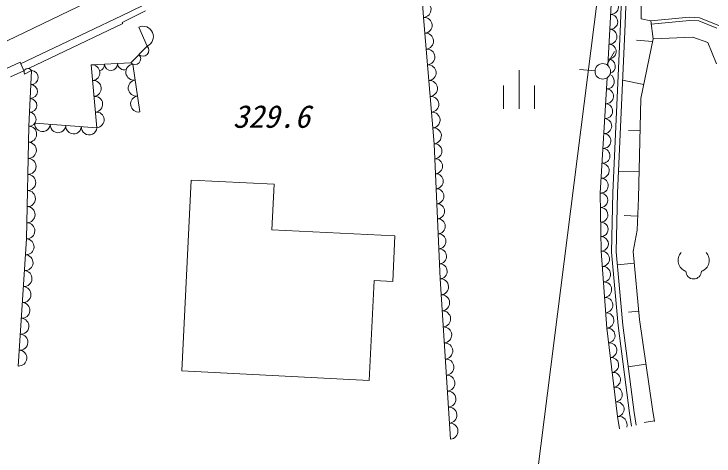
# Model space of a CAD drawing. Units: millimetres, scale not verified. Extents: x 40000 to 680000, y 20000 to 380000.
# Drawn here: x 289348 to 334512, y 247461 to 276011 of the extents above; entities that cross this region are included whole.
import ezdxf
from ezdxf.enums import TextEntityAlignment as Align

# ---------------------------------------------------------------- set-up
doc = ezdxf.new("R2010")
doc.units = ezdxf.units.MM
doc.header["$LTSCALE"] = 1000
doc.linetypes.add('CHAIN', pattern=[18.5, 12, -1.5, 3.5, -1.5])
for name, color, linetype, lineweight in [('M-BGD', 7, 'Continuous', 13), ('M-BMK', 2, 'CHAIN', 13), ('M-BMK-SRVR', 3, 'Continuous', 13)]:
    doc.layers.add(name, color=color, linetype=linetype, lineweight=lineweight)
doc.styles.add('ＭＳ ゴシック', font='')
doc.styles.get('ＭＳ ゴシック').set_extended_font_data('MS Gothic')

msp = doc.modelspace()

# ---------------------------------------------------------------- linework, layer by layer
at = {"layer": 'M-BGD'}
for p, q in [((328891, 287094), (328462, 274863)), ((329196, 287223), (328762, 274851)), ((327799, 275025), (328309, 286531)), ((315775, 275783), (315322, 281985)), ((329823, 275689), (329762, 281735)), ((296280, 275901), (297663, 276569)), ((296334, 275464), (297841, 276210)), ((296280, 275901), (289777, 272801)), ((316453, 267633), (315775, 275783)), ((329823, 275689), (330436, 275561)), ((332923, 275797), (330436, 275561)), ((330578, 274405), (330436, 275561)), ((332927, 275597), (330454, 275362)), ((333580, 275758), (332923, 275797)), ((333535, 275560), (332927, 275597)), ((334687, 275095), (333535, 275560)), ((334816, 275258), (333580, 275758)), ((296369, 275389), (290291, 272492)), ((296334, 275464), (296369, 275389)), ((297934, 273935), (297408, 275166)), ((327661, 272681), (327799, 275025)), ((328462, 274863), (327975, 264475)), ((328762, 274851), (328275, 264465)), ((329518, 274312), (330543, 274231)), ((329793, 270546), (330578, 274405)), ((330578, 274405), (333151, 274503)), ((333151, 274503), (334104, 274162)), ((334104, 274162), (334669, 272797)), ((296884, 272854), (297934, 273935)), ((327587, 272734), (328094, 273596)), ((288868, 272497), (289736, 272892)), ((289736, 272892), (290003, 272305)), ((294333, 272718), (296884, 272854)), ((290028, 272366), (289116, 271951)), ((290480, 272353), (290021, 272128)), ((290301, 268763), (290480, 272353)), ((294700, 268667), (294333, 272718)), ((297009, 272774), (297469, 269681)), ((321937, 272381), (321937, 269881)), ((326836, 272344), (325839, 272426)), ((327177, 264446), (327615, 271889)), ((328616, 271741), (329979, 271463)), ((320937, 271381), (320937, 269881)), ((322937, 269881), (322937, 271381)), ((329636, 264107), (329793, 270546)), ((290161, 261491), (290301, 268763)), ((290688, 268949), (294700, 268667)), ((329002, 268480), (329742, 268462)), ((316834, 258904), (316453, 267633)), ((328340, 265863), (329678, 265831)), ((300186, 252957), (300778, 265280)), ((306133, 265022), (300778, 265280)), ((305991, 262068), (306133, 265022)), ((327233, 260691), (327177, 264446)), ((327975, 264475), (327897, 260632)), ((328275, 264465), (328197, 260643)), ((329547, 262040), (329636, 264107)), ((328721, 262996), (329586, 262959)), ((313925, 261687), (305991, 262068)), ((329295, 260666), (329547, 262040)), ((313925, 261687), (313794, 258741)), ((289628, 253273), (290161, 261491)), ((327590, 255717), (327233, 260691)), ((327897, 260632), (328339, 255884)), ((328197, 260643), (328637, 255917)), ((329698, 256285), (329295, 260666)), ((328275, 259810), (329365, 259911)), ((312270, 252347), (312595, 258794)), ((313794, 258741), (312595, 258794)), ((317508, 248549), (316834, 258904)), ((329001, 256752), (329650, 256811)), ((330547, 250477), (329698, 256285)), ((328291, 250008), (327590, 255717)), ((328339, 255884), (329054, 250236)), ((328637, 255917), (329351, 250278)), ((328977, 253228), (330120, 253395)), ((300185, 252957), (312270, 252347)), ((329054, 250236), (329188, 249387)), ((329351, 250278), (329481, 249449)), ((330668, 249701), (330547, 250477)), ((328423, 249225), (328291, 250008)), ((330003, 249633), (330662, 249735))]:
    msp.add_line(p, q, dxfattribs=at)
msp.add_circle((327334, 272303), 500, dxfattribs=at)
for centre, radius, start, end in [((327863, 276463), 480, 267.4617, 87.4617), ((315737, 276300), 518, 274.1793, 94.1793), ((327820, 275505), 480, 267.4617, 87.4617), ((315817, 275273), 511, 274.7577, 94.7577), ((297671, 274551), 669, 293.1186, 113.1185), ((315902, 274255), 511, 274.7577, 94.7577), ((327771, 274544), 482, 266.6383, 86.6383), ((297671, 273665), 377, 225.8625, 45.8625), ((315987, 273236), 511, 274.7577, 94.7577), ((327714, 273583), 482, 266.6383, 86.6383), ((297147, 273124), 377, 225.8625, 45.8625), ((295609, 272786), 426, 183.0399, 3.0399), ((296459, 272831), 426, 183.0399, 288.2405), ((327658, 272621), 482, 289.052, 86.6383), ((290250, 272241), 255, 26.1104, 206.1104), ((290457, 271904), 449, 267.1504, 87.1504), ((294379, 272212), 508, 275.1723, 95.1723), ((294759, 272741), 426, 285.6752, 3.0399), ((297085, 272258), 521, 98.4598, 278.4598), ((316072, 272217), 511, 274.7577, 94.7577), ((327601, 271659), 482, 266.6383, 66.6893), ((290413, 271007), 449, 267.1504, 87.1504), ((294471, 271199), 508, 275.1723, 95.1723), ((297239, 271227), 521, 98.4598, 278.4598), ((316157, 271199), 511, 274.7577, 94.7577), ((327545, 270697), 482, 266.6383, 86.6383), ((290368, 270109), 449, 267.1504, 87.1504), ((294563, 270186), 508, 275.1723, 95.1723), ((297392, 270197), 521, 98.4598, 278.4598), ((316241, 270180), 511, 274.7577, 94.7577), ((327488, 269736), 482, 266.6383, 86.6383), ((290323, 269212), 449, 267.1504, 87.1504), ((294654, 269174), 508, 275.1723, 95.1723), ((316326, 269161), 511, 274.7577, 94.7577), ((327432, 268774), 482, 266.6383, 86.6383), ((290291, 268244), 520, 268.8973, 88.8973), ((291189, 268914), 503, 175.9762, 355.9762), ((292193, 268844), 503, 175.9762, 355.9762), ((293196, 268773), 503, 175.9762, 355.9762), ((294199, 268702), 503, 175.9762, 355.9762), ((316411, 268142), 511, 274.7577, 94.7577), ((327375, 267812), 482, 266.6383, 86.6383), ((290271, 267205), 520, 268.8973, 88.8973), ((316475, 267148), 485, 272.4997, 92.4997), ((327319, 266850), 482, 266.6383, 86.6383), ((290251, 266166), 520, 268.8973, 88.8973), ((316517, 266178), 485, 272.4997, 92.4997), ((327262, 265889), 482, 266.6383, 86.6383), ((290231, 265127), 520, 268.8973, 88.8973), ((316559, 265208), 485, 272.4997, 92.4997), ((327206, 264927), 482, 266.6383, 86.6383), ((316602, 264238), 485, 272.4997, 92.4997), ((290211, 264088), 520, 268.8973, 88.8973), ((327184, 263977), 469, 270.8468, 90.8468), ((316644, 263268), 485, 272.4997, 92.4997), ((290191, 263049), 520, 268.8973, 88.8973), ((327198, 263038), 469, 270.8468, 90.8468), ((290171, 262010), 520, 268.8973, 88.8973), ((316686, 262298), 485, 272.4997, 92.4997), ((327212, 262099), 469, 270.8468, 90.8468), ((316729, 261328), 485, 272.4997, 92.4997), ((327226, 261161), 469, 270.8468, 90.8468), ((290128, 260977), 515, 266.2918, 86.2918), ((316771, 260359), 485, 272.4997, 92.4997), ((327269, 260194), 499, 274.1055, 94.1055), ((332921, 260090), 727, 135.7958, 252.2769), ((333478, 260090), 727, 287.7231, 44.2042), ((290061, 259950), 515, 266.2918, 86.2918), ((316813, 259389), 485, 272.4997, 92.4997), ((327340, 259199), 499, 274.1055, 94.1055), ((289994, 258923), 515, 266.2918, 86.2918), ((333199, 259397), 500, 180.0001, 359.9999), ((316868, 258386), 519, 273.7203, 93.7203), ((289928, 257895), 515, 266.2918, 86.2918), ((327411, 258204), 499, 274.1055, 94.1055), ((316935, 257350), 519, 273.7203, 93.7203), ((327483, 257210), 499, 274.1055, 94.1055), ((289861, 256868), 515, 266.2918, 86.2918), ((317003, 256315), 519, 273.7203, 93.7203), ((327554, 256215), 499, 274.1055, 94.1055), ((289795, 255841), 515, 266.2918, 86.2918), ((317070, 255279), 519, 273.7203, 93.7203), ((327648, 255242), 479, 277.0012, 97.0012), ((289728, 254814), 515, 266.2918, 86.2918), ((317137, 254244), 519, 273.7203, 93.7203), ((327765, 254290), 479, 277.0012, 97.0012), ((289662, 253787), 515, 266.2918, 86.2918), ((327882, 253338), 479, 277.0012, 97.0012), ((317205, 253208), 519, 273.7203, 93.7203), ((317272, 252173), 519, 273.7203, 93.7203), ((327999, 252387), 479, 277.0012, 97.0012), ((317339, 251137), 519, 273.7203, 93.7203), ((328116, 251435), 479, 277.0012, 97.0012), ((328233, 250483), 479, 277.0012, 97.0012), ((317407, 250102), 519, 273.7203, 93.7203), ((328379, 249488), 527, 341.7009, 99.5747), ((317474, 249066), 519, 273.7203, 93.7203)]:
    msp.add_arc(centre, radius, start, end, dxfattribs=at)
for points, knots in [([(269155, 273657), (270543, 274350), (271930, 275043), (273346, 275672), (275081, 276441), (276858, 277112), (278636, 277777), (280431, 278449), (282226, 279113), (284033, 279748), (285508, 280266), (286991, 280764), (288439, 281354), (289936, 281963), (291395, 282670), (292799, 283475), (294192, 284273), (295531, 285167), (296805, 286139), (298313, 287290), (299729, 288550), (301167, 289808), (302502, 290977), (303857, 292144), (304944, 293515), (305841, 294645), (306557, 295914), (307352, 297156), (307787, 297836), (308247, 298508), (308483, 299260), (308602, 299640), (308664, 300040), (308727, 300440)], [0, 0, 0, 0, 1, 1, 1, 2, 2, 2, 3, 3, 3, 4, 4, 4, 5, 5, 5, 6, 6, 6, 7, 7, 7, 8, 8, 8, 9, 9, 9, 10, 10, 10, 11, 11, 11, 11]), ([(302452, 297445), (301797, 296644), (301142, 295843), (300513, 295017), (299921, 294239), (299352, 293440), (298684, 292733), (298040, 292052), (297303, 291457), (296563, 290870), (295504, 290031), (294438, 289209), (293315, 288472), (291650, 287379), (289860, 286473), (288119, 285493), (286779, 284739), (285468, 283941), (284160, 283137), (282500, 282116), (280844, 281087), (279156, 280112), (277560, 279190), (275935, 278318), (274280, 277506), (272616, 276690), (270921, 275934), (269198, 275253), (267156, 274446), (265075, 273743), (263002, 273017), (260123, 272009), (257261, 270955), (254400, 269896), (252243, 269098), (250086, 268296), (247887, 267614), (246287, 267118), (244664, 266685), (243023, 266360), (240900, 265939), (238746, 265699), (236603, 265352), (234423, 264999), (232254, 264536), (230063, 264381), (228145, 264245), (226210, 264345), (224275, 264446)], [0, 0, 0, 0, 1, 1, 1, 2, 2, 2, 3, 3, 3, 4, 4, 4, 5, 5, 5, 6, 6, 6, 7, 7, 7, 8, 8, 8, 9, 9, 9, 10, 10, 10, 11, 11, 11, 12, 12, 12, 13, 13, 13, 14, 14, 14, 15, 15, 15, 16, 16, 16, 16]), ([(263902, 274819), (264958, 275390), (266014, 275961), (267066, 276537), (268494, 277318), (269916, 278110), (271326, 278922), (272294, 279479), (273256, 280046), (274207, 280633), (275437, 281393), (276648, 282187), (277874, 282954), (278854, 283568), (279845, 284164), (280830, 284771), (281342, 285086), (281853, 285404), (282358, 285731), (283489, 286464), (284588, 287244), (285691, 288020), (286740, 288758), (287792, 289492), (288845, 290227), (289827, 290913), (290810, 291600), (291742, 292352), (292137, 292670), (292523, 293000), (292909, 293331)], [0, 0, 0, 0, 1, 1, 1, 2, 2, 2, 3, 3, 3, 4, 4, 4, 5, 5, 5, 6, 6, 6, 7, 7, 7, 8, 8, 8, 9, 9, 9, 10, 10, 10, 10]), ([(233603, 261899), (235375, 262145), (237147, 262392), (238921, 262627), (240302, 262809), (241685, 262985), (243057, 263226), (244203, 263427), (245342, 263674), (246463, 263981), (247686, 264316), (248888, 264722), (250097, 265104), (251349, 265501), (252608, 265871), (253858, 266273), (255096, 266671), (256324, 267099), (257553, 267526), (258935, 268006), (260317, 268484), (261693, 268981), (263014, 269458), (264328, 269951), (265640, 270453), (266773, 270887), (267903, 271327), (269034, 271764), (270204, 272216), (271375, 272664), (272534, 273141), (273659, 273604), (274773, 274093), (275906, 274537), (277050, 274986), (278213, 275389), (279342, 275870), (280478, 276355), (281579, 276918), (282711, 277416), (283967, 277969), (285261, 278441), (286505, 279013), (288454, 279910), (290283, 281055), (292173, 282082), (293659, 282890), (295183, 283626), (296635, 284485), (297598, 285054), (298529, 285677), (299463, 286297), (300222, 286801), (300982, 287303), (301698, 287862), (302383, 288397), (303028, 288984), (303672, 289571)], [0, 0, 0, 0, 1, 1, 1, 2, 2, 2, 3, 3, 3, 4, 4, 4, 5, 5, 5, 6, 6, 6, 7, 7, 7, 8, 8, 8, 9, 9, 9, 10, 10, 10, 11, 11, 11, 12, 12, 12, 13, 13, 13, 14, 14, 14, 15, 15, 15, 16, 16, 16, 17, 17, 17, 18, 18, 18, 19, 19, 19, 19])]:
    msp.add_open_spline(points, degree=3, knots=knots, dxfattribs=at)
at = {"layer": 'M-BMK'}
msp.add_line((288015, 273860), (315193, 286937), dxfattribs=at)
at = {"layer": 'M-BMK-SRVR'}
msp.add_line((322505, 241456), (328958, 292517), dxfattribs=at)

# ---------------------------------------------------------------- texts
at = {"layer": 'M-BGD', "style": 'ＭＳ ゴシック', "oblique": 15}
msp.add_text('329.6', height=1466, dxfattribs=at).set_placement((303462, 268218), align=Align.BOTTOM_LEFT)

doc.saveas('drawing.dxf')
